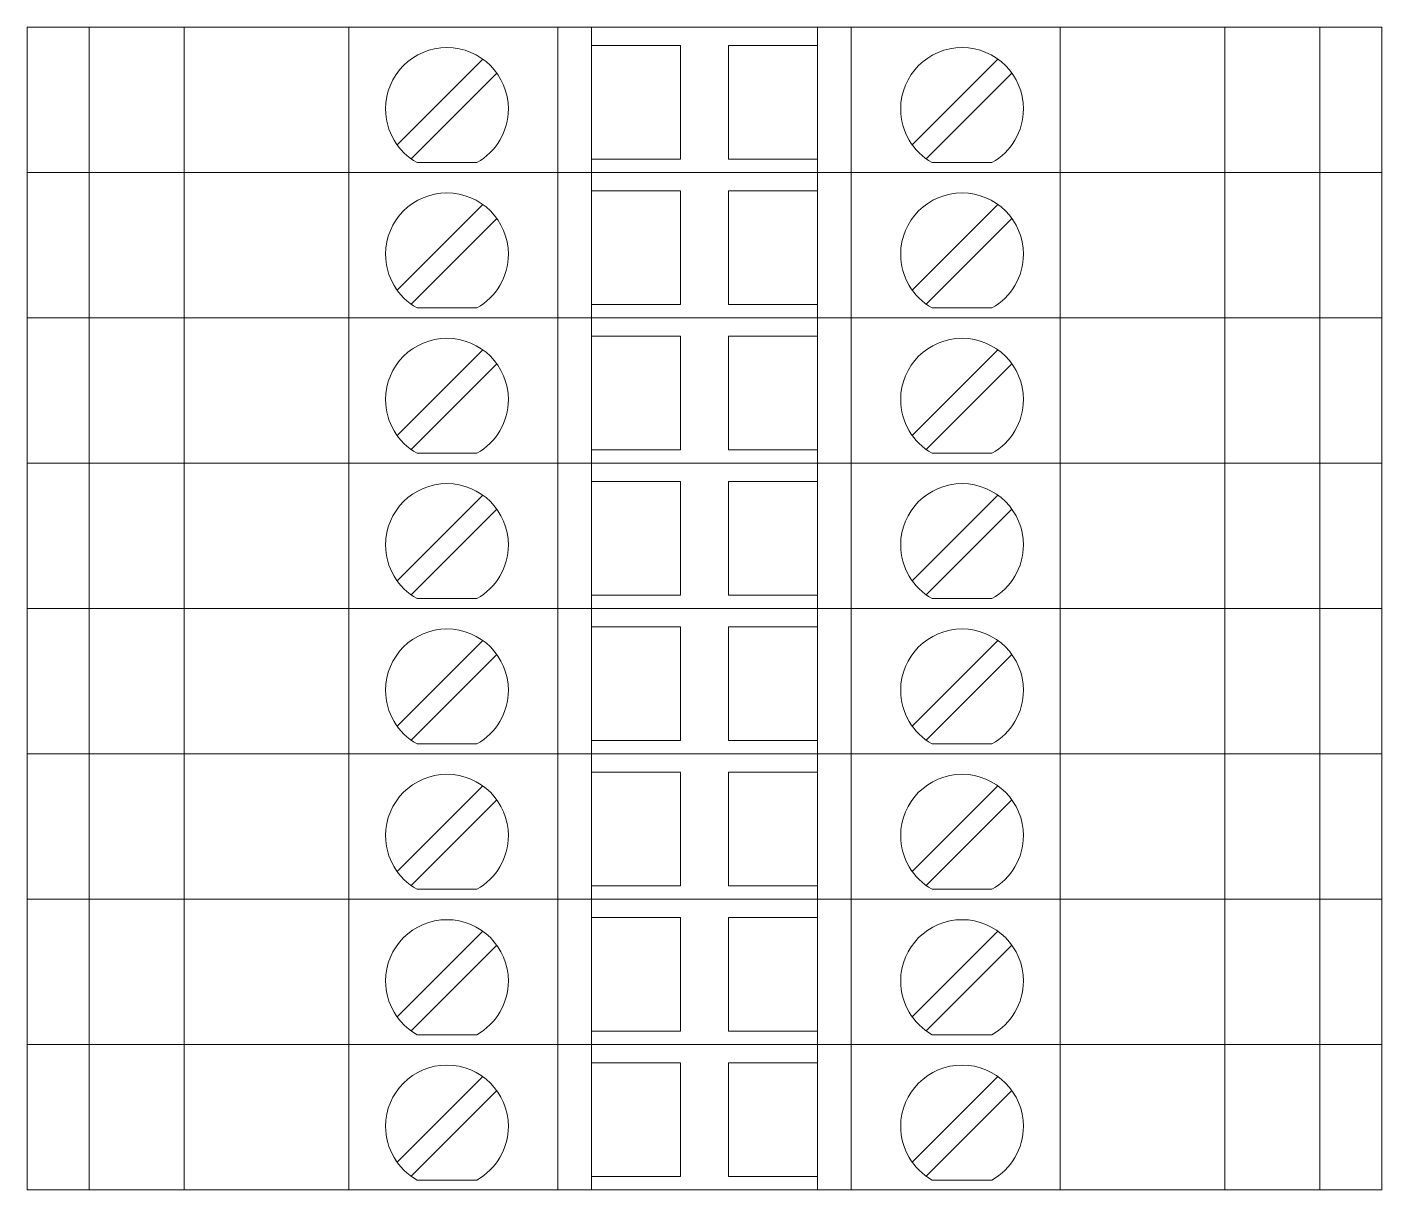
# Model space of a CAD drawing. Header units: millimetres. Extents: x 1880 to 4113, y 771 to 2990.
# Drawn here: x 2250.59 to 2298.59, y 1368.41 to 1409.61 of the extents above; entities that cross this region are included whole.
import ezdxf

# ---------------------------------------------------------------- set-up
doc = ezdxf.new("R2010")
doc.units = ezdxf.units.MM
doc.layers.add('000-PI-ORMAR', color=2, linetype='Continuous')

msp = doc.modelspace()

# ---------------------------------------------------------------- linework, layer by layer
at = {"layer": '000-PI-ORMAR', "color": 0, "linetype": 'ByBlock', "lineweight": 0}
for p, q in [((2250.59, 1409.613), (2250.59, 1409.613)), ((2250.59, 1409.613), (2251.272, 1409.613)), ((2250.59, 1404.463), (2250.59, 1409.613)), ((2251.59, 1409.613), (2251.272, 1409.613)), ((2251.59, 1409.613), (2251.59, 1409.613)), ((2252.79, 1409.613), (2251.59, 1409.613)), ((2252.79, 1409.613), (2252.79, 1409.613)), ((2254.381, 1409.613), (2252.79, 1409.613)), ((2252.79, 1404.463), (2252.79, 1409.613)), ((2256.524, 1409.613), (2254.381, 1409.613)), ((2254.84, 1409.613), (2254.84, 1409.613)), ((2256.151, 1404.463), (2256.151, 1409.613)), ((2256.907, 1409.613), (2256.524, 1409.613)), ((2259.415, 1409.613), (2256.907, 1409.613)), ((2257.39, 1409.613), (2257.39, 1409.613)), ((2258.29, 1409.613), (2258.29, 1409.613)), ((2261.99, 1409.613), (2259.415, 1409.613)), ((2269.39, 1409.613), (2261.99, 1409.613)), ((2261.99, 1404.463), (2261.99, 1409.613)), ((2270.59, 1409.613), (2269.39, 1409.613)), ((2269.39, 1404.463), (2269.39, 1409.613)), ((2270.59, 1409.613), (2270.59, 1409.613)), ((2278.59, 1409.613), (2270.59, 1409.613)), ((2270.59, 1404.463), (2270.59, 1409.613)), ((2278.59, 1409.613), (2278.59, 1409.613)), ((2279.79, 1409.613), (2278.59, 1409.613)), ((2278.59, 1404.463), (2278.59, 1409.613)), ((2287.19, 1409.613), (2279.79, 1409.613)), ((2279.79, 1404.463), (2279.79, 1409.613)), ((2284.39, 1409.613), (2284.39, 1409.613)), ((2289.764, 1409.613), (2287.19, 1409.613)), ((2287.19, 1404.463), (2287.19, 1409.613)), ((2289.44, 1409.613), (2289.44, 1409.613)), ((2292.272, 1409.613), (2289.764, 1409.613)), ((2292.09, 1409.613), (2292.09, 1409.613)), ((2292.655, 1409.613), (2292.272, 1409.613)), ((2294.798, 1409.613), (2292.655, 1409.613)), ((2293.029, 1404.463), (2293.029, 1409.613)), ((2294.34, 1409.613), (2294.34, 1409.613)), ((2296.39, 1409.613), (2294.798, 1409.613)), ((2296.39, 1409.613), (2296.39, 1409.613)), ((2296.39, 1409.613), (2298.59, 1409.613)), ((2296.39, 1404.463), (2296.39, 1409.613)), ((2298.59, 1409.613), (2298.59, 1409.613)), ((2298.59, 1404.463), (2298.59, 1409.613)), ((2270.59, 1408.963), (2270.59, 1408.963)), ((2270.59, 1408.963), (2273.74, 1408.963)), ((2273.74, 1408.963), (2273.74, 1404.938)), ((2273.74, 1408.963), (2273.74, 1408.963)), ((2275.44, 1408.963), (2278.59, 1408.963)), ((2275.44, 1404.938), (2275.44, 1408.963)), ((2275.44, 1408.963), (2275.44, 1408.963)), ((2278.59, 1408.963), (2278.59, 1408.963)), ((2266.735, 1408.479), (2263.699, 1405.443)), ((2266.735, 1408.479), (2266.735, 1408.479)), ((2284.985, 1408.479), (2281.949, 1405.443)), ((2284.985, 1408.479), (2284.985, 1408.479)), ((2264.194, 1404.948), (2267.23, 1407.984)), ((2267.23, 1407.984), (2267.23, 1407.984)), ((2269.39, 1405.413), (2269.39, 1408.013)), ((2269.39, 1408.013), (2269.39, 1408.013)), ((2279.79, 1408.013), (2279.79, 1408.013)), ((2279.79, 1405.413), (2279.79, 1408.013)), ((2282.444, 1404.948), (2285.48, 1407.984)), ((2285.48, 1407.984), (2285.48, 1407.984)), ((2263.699, 1405.443), (2263.699, 1405.443)), ((2281.949, 1405.443), (2281.949, 1405.443)), ((2269.39, 1405.413), (2269.39, 1405.413)), ((2279.79, 1405.413), (2279.79, 1405.413)), ((2264.194, 1404.948), (2264.194, 1404.948)), ((2264.406, 1404.813), (2264.406, 1404.813)), ((2264.406, 1404.813), (2266.523, 1404.813)), ((2266.523, 1404.813), (2266.523, 1404.813)), ((2270.59, 1404.938), (2270.59, 1404.938)), ((2273.74, 1404.938), (2270.59, 1404.938)), ((2273.74, 1404.938), (2273.74, 1404.938)), ((2278.59, 1404.938), (2275.44, 1404.938)), ((2275.44, 1404.938), (2275.44, 1404.938)), ((2278.59, 1404.938), (2278.59, 1404.938)), ((2282.444, 1404.948), (2282.444, 1404.948)), ((2282.656, 1404.813), (2282.656, 1404.813)), ((2282.656, 1404.813), (2284.773, 1404.813)), ((2284.773, 1404.813), (2284.773, 1404.813)), ((2250.59, 1404.463), (2250.59, 1404.463)), ((2250.59, 1404.463), (2251.272, 1404.463)), ((2250.59, 1404.463), (2250.59, 1404.463)), ((2250.59, 1404.463), (2251.272, 1404.463)), ((2250.59, 1399.313), (2250.59, 1404.463)), ((2251.59, 1404.463), (2251.272, 1404.463)), ((2251.59, 1404.463), (2251.272, 1404.463)), ((2252.79, 1404.463), (2251.59, 1404.463)), ((2251.59, 1404.463), (2251.59, 1404.463)), ((2251.59, 1404.463), (2251.59, 1404.463)), ((2252.79, 1404.463), (2251.59, 1404.463)), ((2252.09, 1404.463), (2252.09, 1404.463)), ((2254.381, 1404.463), (2252.79, 1404.463)), ((2252.79, 1404.463), (2252.79, 1404.463)), ((2252.79, 1404.463), (2252.79, 1404.463)), ((2254.381, 1404.463), (2252.79, 1404.463)), ((2252.79, 1399.313), (2252.79, 1404.463)), ((2256.524, 1404.463), (2254.381, 1404.463)), ((2256.524, 1404.463), (2254.381, 1404.463)), ((2254.84, 1404.463), (2254.84, 1404.463)), ((2254.84, 1404.463), (2254.84, 1404.463)), ((2256.151, 1399.313), (2256.151, 1404.463)), ((2256.524, 1404.463), (2256.907, 1404.463)), ((2256.907, 1404.463), (2256.524, 1404.463)), ((2256.907, 1404.463), (2259.415, 1404.463)), ((2259.415, 1404.463), (2256.907, 1404.463)), ((2257.39, 1404.463), (2257.39, 1404.463)), ((2257.39, 1404.463), (2257.39, 1404.463)), ((2258.29, 1404.463), (2258.29, 1404.463)), ((2258.29, 1404.463), (2258.29, 1404.463)), ((2258.59, 1404.463), (2258.59, 1404.463)), ((2261.99, 1404.463), (2259.415, 1404.463)), ((2261.99, 1404.463), (2259.415, 1404.463)), ((2269.39, 1404.463), (2261.99, 1404.463)), ((2269.39, 1404.463), (2261.99, 1404.463)), ((2261.99, 1399.313), (2261.99, 1404.463)), ((2270.59, 1404.463), (2269.39, 1404.463)), ((2270.59, 1404.463), (2269.39, 1404.463)), ((2269.39, 1399.313), (2269.39, 1404.463)), ((2278.59, 1404.463), (2270.59, 1404.463)), ((2270.59, 1404.463), (2270.59, 1404.463)), ((2270.59, 1404.463), (2270.59, 1404.463)), ((2278.59, 1404.463), (2270.59, 1404.463)), ((2270.59, 1399.313), (2270.59, 1404.463)), ((2279.79, 1404.463), (2278.59, 1404.463)), ((2278.59, 1404.463), (2278.59, 1404.463)), ((2278.59, 1404.463), (2278.59, 1404.463)), ((2279.79, 1404.463), (2278.59, 1404.463)), ((2278.59, 1399.313), (2278.59, 1404.463)), ((2287.19, 1404.463), (2279.79, 1404.463)), ((2287.19, 1404.463), (2279.79, 1404.463)), ((2279.79, 1399.313), (2279.79, 1404.463)), ((2284.39, 1404.463), (2284.39, 1404.463)), ((2284.39, 1404.463), (2284.39, 1404.463)), ((2289.764, 1404.463), (2287.19, 1404.463)), ((2289.764, 1404.463), (2287.19, 1404.463)), ((2287.19, 1399.313), (2287.19, 1404.463)), ((2289.44, 1404.463), (2289.44, 1404.463)), ((2289.44, 1404.463), (2289.44, 1404.463)), ((2289.764, 1404.463), (2292.272, 1404.463)), ((2292.272, 1404.463), (2289.764, 1404.463)), ((2290.59, 1404.463), (2290.59, 1404.463)), ((2292.09, 1404.463), (2292.09, 1404.463)), ((2292.09, 1404.463), (2292.09, 1404.463)), ((2292.272, 1404.463), (2292.655, 1404.463)), ((2292.655, 1404.463), (2292.272, 1404.463)), ((2294.798, 1404.463), (2292.655, 1404.463)), ((2294.798, 1404.463), (2292.655, 1404.463)), ((2293.029, 1399.313), (2293.029, 1404.463)), ((2294.34, 1404.463), (2294.34, 1404.463)), ((2294.34, 1404.463), (2294.34, 1404.463)), ((2296.39, 1404.463), (2294.798, 1404.463)), ((2296.39, 1404.463), (2294.798, 1404.463)), ((2296.39, 1404.463), (2298.59, 1404.463)), ((2296.39, 1404.463), (2296.39, 1404.463)), ((2296.39, 1404.463), (2296.39, 1404.463)), ((2296.39, 1404.463), (2298.59, 1404.463)), ((2296.39, 1399.313), (2296.39, 1404.463)), ((2298.59, 1404.463), (2298.59, 1404.463)), ((2298.59, 1404.463), (2298.59, 1404.463)), ((2298.59, 1399.313), (2298.59, 1404.463)), ((2270.59, 1403.813), (2270.59, 1403.813)), ((2270.59, 1403.813), (2273.74, 1403.813)), ((2273.74, 1403.813), (2273.74, 1399.788)), ((2273.74, 1403.813), (2273.74, 1403.813)), ((2275.44, 1403.813), (2278.59, 1403.813)), ((2275.44, 1399.788), (2275.44, 1403.813)), ((2275.44, 1403.813), (2275.44, 1403.813)), ((2278.59, 1403.813), (2278.59, 1403.813)), ((2266.735, 1403.329), (2263.699, 1400.293)), ((2266.735, 1403.329), (2266.735, 1403.329)), ((2284.985, 1403.329), (2281.949, 1400.293)), ((2284.985, 1403.329), (2284.985, 1403.329)), ((2264.194, 1399.798), (2267.23, 1402.834)), ((2267.23, 1402.834), (2267.23, 1402.834)), ((2269.39, 1400.263), (2269.39, 1402.863)), ((2269.39, 1402.863), (2269.39, 1402.863)), ((2279.79, 1402.863), (2279.79, 1402.863)), ((2279.79, 1400.263), (2279.79, 1402.863)), ((2282.444, 1399.798), (2285.48, 1402.834)), ((2285.48, 1402.834), (2285.48, 1402.834)), ((2263.699, 1400.293), (2263.699, 1400.293)), ((2269.39, 1400.263), (2269.39, 1400.263)), ((2279.79, 1400.263), (2279.79, 1400.263)), ((2281.949, 1400.293), (2281.949, 1400.293)), ((2264.194, 1399.798), (2264.194, 1399.798)), ((2270.59, 1399.788), (2270.59, 1399.788)), ((2273.74, 1399.788), (2270.59, 1399.788)), ((2273.74, 1399.788), (2273.74, 1399.788)), ((2278.59, 1399.788), (2275.44, 1399.788)), ((2275.44, 1399.788), (2275.44, 1399.788)), ((2278.59, 1399.788), (2278.59, 1399.788)), ((2282.444, 1399.798), (2282.444, 1399.798)), ((2250.59, 1399.313), (2250.59, 1399.313)), ((2250.59, 1399.313), (2251.272, 1399.313)), ((2250.59, 1399.313), (2250.59, 1399.313)), ((2250.59, 1399.313), (2251.272, 1399.313)), ((2250.59, 1394.163), (2250.59, 1399.313)), ((2251.59, 1399.313), (2251.272, 1399.313)), ((2251.59, 1399.313), (2251.272, 1399.313)), ((2252.79, 1399.313), (2251.59, 1399.313)), ((2251.59, 1399.313), (2251.59, 1399.313)), ((2251.59, 1399.313), (2251.59, 1399.313)), ((2252.79, 1399.313), (2251.59, 1399.313)), ((2252.09, 1399.313), (2252.09, 1399.313)), ((2254.381, 1399.313), (2252.79, 1399.313)), ((2252.79, 1399.313), (2252.79, 1399.313)), ((2252.79, 1399.313), (2252.79, 1399.313)), ((2254.381, 1399.313), (2252.79, 1399.313)), ((2252.79, 1394.163), (2252.79, 1399.313)), ((2256.524, 1399.313), (2254.381, 1399.313)), ((2256.524, 1399.313), (2254.381, 1399.313)), ((2254.84, 1399.313), (2254.84, 1399.313)), ((2254.84, 1399.313), (2254.84, 1399.313)), ((2256.151, 1394.163), (2256.151, 1399.313)), ((2256.524, 1399.313), (2256.907, 1399.313)), ((2256.907, 1399.313), (2256.524, 1399.313)), ((2256.907, 1399.313), (2259.415, 1399.313)), ((2259.415, 1399.313), (2256.907, 1399.313)), ((2257.39, 1399.313), (2257.39, 1399.313)), ((2257.39, 1399.313), (2257.39, 1399.313)), ((2258.29, 1399.313), (2258.29, 1399.313)), ((2258.29, 1399.313), (2258.29, 1399.313)), ((2258.59, 1399.313), (2258.59, 1399.313)), ((2261.99, 1399.313), (2259.415, 1399.313)), ((2261.99, 1399.313), (2259.415, 1399.313)), ((2269.39, 1399.313), (2261.99, 1399.313)), ((2269.39, 1399.313), (2261.99, 1399.313)), ((2261.99, 1394.163), (2261.99, 1399.313)), ((2264.406, 1399.663), (2264.406, 1399.663)), ((2264.406, 1399.663), (2266.523, 1399.663)), ((2266.523, 1399.663), (2266.523, 1399.663)), ((2270.59, 1399.313), (2269.39, 1399.313)), ((2270.59, 1399.313), (2269.39, 1399.313)), ((2269.39, 1394.163), (2269.39, 1399.313)), ((2278.59, 1399.313), (2270.59, 1399.313)), ((2270.59, 1399.313), (2270.59, 1399.313)), ((2270.59, 1399.313), (2270.59, 1399.313)), ((2278.59, 1399.313), (2270.59, 1399.313)), ((2270.59, 1394.163), (2270.59, 1399.313)), ((2279.79, 1399.313), (2278.59, 1399.313)), ((2278.59, 1399.313), (2278.59, 1399.313)), ((2278.59, 1399.313), (2278.59, 1399.313)), ((2279.79, 1399.313), (2278.59, 1399.313)), ((2278.59, 1394.163), (2278.59, 1399.313)), ((2287.19, 1399.313), (2279.79, 1399.313)), ((2287.19, 1399.313), (2279.79, 1399.313)), ((2279.79, 1394.163), (2279.79, 1399.313)), ((2282.656, 1399.663), (2282.656, 1399.663)), ((2282.656, 1399.663), (2284.773, 1399.663)), ((2284.39, 1399.313), (2284.39, 1399.313)), ((2284.39, 1399.313), (2284.39, 1399.313)), ((2284.773, 1399.663), (2284.773, 1399.663)), ((2289.764, 1399.313), (2287.19, 1399.313)), ((2289.764, 1399.313), (2287.19, 1399.313)), ((2287.19, 1394.163), (2287.19, 1399.313)), ((2289.44, 1399.313), (2289.44, 1399.313)), ((2289.44, 1399.313), (2289.44, 1399.313)), ((2289.764, 1399.313), (2292.272, 1399.313)), ((2292.272, 1399.313), (2289.764, 1399.313)), ((2290.59, 1399.313), (2290.59, 1399.313)), ((2292.09, 1399.313), (2292.09, 1399.313)), ((2292.09, 1399.313), (2292.09, 1399.313)), ((2292.272, 1399.313), (2292.655, 1399.313)), ((2292.655, 1399.313), (2292.272, 1399.313)), ((2294.798, 1399.313), (2292.655, 1399.313)), ((2294.798, 1399.313), (2292.655, 1399.313)), ((2293.029, 1394.163), (2293.029, 1399.313)), ((2294.34, 1399.313), (2294.34, 1399.313)), ((2294.34, 1399.313), (2294.34, 1399.313)), ((2296.39, 1399.313), (2294.798, 1399.313)), ((2296.39, 1399.313), (2294.798, 1399.313)), ((2296.39, 1399.313), (2298.59, 1399.313)), ((2296.39, 1399.313), (2296.39, 1399.313)), ((2296.39, 1399.313), (2296.39, 1399.313)), ((2296.39, 1399.313), (2298.59, 1399.313)), ((2296.39, 1394.163), (2296.39, 1399.313)), ((2298.59, 1399.313), (2298.59, 1399.313)), ((2298.59, 1399.313), (2298.59, 1399.313)), ((2298.59, 1394.163), (2298.59, 1399.313)), ((2270.59, 1398.663), (2270.59, 1398.663)), ((2270.59, 1398.663), (2273.74, 1398.663)), ((2273.74, 1398.663), (2273.74, 1394.638)), ((2273.74, 1398.663), (2273.74, 1398.663)), ((2275.44, 1398.663), (2278.59, 1398.663)), ((2275.44, 1394.638), (2275.44, 1398.663)), ((2275.44, 1398.663), (2275.44, 1398.663)), ((2278.59, 1398.663), (2278.59, 1398.663)), ((2266.735, 1398.179), (2263.699, 1395.143)), ((2266.735, 1398.179), (2266.735, 1398.179)), ((2284.985, 1398.179), (2281.949, 1395.143)), ((2284.985, 1398.179), (2284.985, 1398.179)), ((2264.194, 1394.648), (2267.23, 1397.684)), ((2267.23, 1397.684), (2267.23, 1397.684)), ((2269.39, 1395.113), (2269.39, 1397.713)), ((2269.39, 1397.713), (2269.39, 1397.713)), ((2279.79, 1397.713), (2279.79, 1397.713)), ((2279.79, 1395.113), (2279.79, 1397.713)), ((2282.444, 1394.648), (2285.48, 1397.684)), ((2285.48, 1397.684), (2285.48, 1397.684)), ((2263.699, 1395.143), (2263.699, 1395.143)), ((2269.39, 1395.113), (2269.39, 1395.113)), ((2279.79, 1395.113), (2279.79, 1395.113)), ((2281.949, 1395.143), (2281.949, 1395.143)), ((2264.194, 1394.648), (2264.194, 1394.648)), ((2264.406, 1394.513), (2264.406, 1394.513)), ((2264.406, 1394.513), (2266.523, 1394.513)), ((2266.523, 1394.513), (2266.523, 1394.513)), ((2270.59, 1394.638), (2270.59, 1394.638)), ((2273.74, 1394.638), (2270.59, 1394.638)), ((2273.74, 1394.638), (2273.74, 1394.638)), ((2278.59, 1394.638), (2275.44, 1394.638)), ((2275.44, 1394.638), (2275.44, 1394.638)), ((2278.59, 1394.638), (2278.59, 1394.638)), ((2282.444, 1394.648), (2282.444, 1394.648)), ((2282.656, 1394.513), (2282.656, 1394.513)), ((2282.656, 1394.513), (2284.773, 1394.513)), ((2284.773, 1394.513), (2284.773, 1394.513)), ((2250.59, 1394.163), (2250.59, 1394.163)), ((2250.59, 1394.163), (2251.272, 1394.163)), ((2250.59, 1394.163), (2250.59, 1394.163)), ((2250.59, 1394.163), (2251.272, 1394.163)), ((2250.59, 1389.013), (2250.59, 1394.163)), ((2251.59, 1394.163), (2251.272, 1394.163)), ((2251.59, 1394.163), (2251.272, 1394.163)), ((2252.79, 1394.163), (2251.59, 1394.163)), ((2251.59, 1394.163), (2251.59, 1394.163)), ((2251.59, 1394.163), (2251.59, 1394.163)), ((2252.79, 1394.163), (2251.59, 1394.163)), ((2252.09, 1394.163), (2252.09, 1394.163)), ((2254.381, 1394.163), (2252.79, 1394.163)), ((2252.79, 1394.163), (2252.79, 1394.163)), ((2252.79, 1394.163), (2252.79, 1394.163)), ((2254.381, 1394.163), (2252.79, 1394.163)), ((2252.79, 1389.013), (2252.79, 1394.163)), ((2256.524, 1394.163), (2254.381, 1394.163)), ((2256.524, 1394.163), (2254.381, 1394.163)), ((2254.84, 1394.163), (2254.84, 1394.163)), ((2254.84, 1394.163), (2254.84, 1394.163)), ((2256.151, 1389.013), (2256.151, 1394.163)), ((2256.524, 1394.163), (2256.907, 1394.163)), ((2256.907, 1394.163), (2256.524, 1394.163)), ((2256.907, 1394.163), (2259.415, 1394.163)), ((2259.415, 1394.163), (2256.907, 1394.163)), ((2257.39, 1394.163), (2257.39, 1394.163)), ((2257.39, 1394.163), (2257.39, 1394.163)), ((2258.29, 1394.163), (2258.29, 1394.163)), ((2258.29, 1394.163), (2258.29, 1394.163)), ((2258.59, 1394.163), (2258.59, 1394.163)), ((2261.99, 1394.163), (2259.415, 1394.163)), ((2261.99, 1394.163), (2259.415, 1394.163)), ((2269.39, 1394.163), (2261.99, 1394.163)), ((2269.39, 1394.163), (2261.99, 1394.163)), ((2261.99, 1389.013), (2261.99, 1394.163)), ((2270.59, 1394.163), (2269.39, 1394.163)), ((2270.59, 1394.163), (2269.39, 1394.163)), ((2269.39, 1389.013), (2269.39, 1394.163)), ((2278.59, 1394.163), (2270.59, 1394.163)), ((2270.59, 1394.163), (2270.59, 1394.163)), ((2270.59, 1394.163), (2270.59, 1394.163)), ((2278.59, 1394.163), (2270.59, 1394.163)), ((2270.59, 1389.013), (2270.59, 1394.163)), ((2279.79, 1394.163), (2278.59, 1394.163)), ((2278.59, 1394.163), (2278.59, 1394.163)), ((2278.59, 1394.163), (2278.59, 1394.163)), ((2279.79, 1394.163), (2278.59, 1394.163)), ((2278.59, 1389.013), (2278.59, 1394.163)), ((2287.19, 1394.163), (2279.79, 1394.163)), ((2287.19, 1394.163), (2279.79, 1394.163)), ((2279.79, 1389.013), (2279.79, 1394.163)), ((2284.39, 1394.163), (2284.39, 1394.163)), ((2284.39, 1394.163), (2284.39, 1394.163)), ((2289.764, 1394.163), (2287.19, 1394.163)), ((2289.764, 1394.163), (2287.19, 1394.163)), ((2287.19, 1389.013), (2287.19, 1394.163)), ((2289.44, 1394.163), (2289.44, 1394.163)), ((2289.44, 1394.163), (2289.44, 1394.163)), ((2289.764, 1394.163), (2292.272, 1394.163)), ((2292.272, 1394.163), (2289.764, 1394.163)), ((2290.59, 1394.163), (2290.59, 1394.163)), ((2292.09, 1394.163), (2292.09, 1394.163)), ((2292.09, 1394.163), (2292.09, 1394.163)), ((2292.272, 1394.163), (2292.655, 1394.163)), ((2292.655, 1394.163), (2292.272, 1394.163)), ((2294.798, 1394.163), (2292.655, 1394.163)), ((2294.798, 1394.163), (2292.655, 1394.163)), ((2293.029, 1389.013), (2293.029, 1394.163)), ((2294.34, 1394.163), (2294.34, 1394.163)), ((2294.34, 1394.163), (2294.34, 1394.163)), ((2296.39, 1394.163), (2294.798, 1394.163)), ((2296.39, 1394.163), (2294.798, 1394.163)), ((2296.39, 1394.163), (2298.59, 1394.163)), ((2296.39, 1394.163), (2296.39, 1394.163)), ((2296.39, 1394.163), (2296.39, 1394.163)), ((2296.39, 1394.163), (2298.59, 1394.163)), ((2296.39, 1389.013), (2296.39, 1394.163)), ((2298.59, 1394.163), (2298.59, 1394.163)), ((2298.59, 1394.163), (2298.59, 1394.163)), ((2298.59, 1389.013), (2298.59, 1394.163)), ((2270.59, 1393.513), (2270.59, 1393.513)), ((2270.59, 1393.513), (2273.74, 1393.513)), ((2273.74, 1393.513), (2273.74, 1389.488)), ((2273.74, 1393.513), (2273.74, 1393.513)), ((2275.44, 1393.513), (2278.59, 1393.513)), ((2275.44, 1389.488), (2275.44, 1393.513)), ((2275.44, 1393.513), (2275.44, 1393.513)), ((2278.59, 1393.513), (2278.59, 1393.513)), ((2266.735, 1393.029), (2263.699, 1389.993)), ((2266.735, 1393.029), (2266.735, 1393.029)), ((2284.985, 1393.029), (2281.949, 1389.993)), ((2284.985, 1393.029), (2284.985, 1393.029)), ((2264.194, 1389.498), (2267.23, 1392.534)), ((2267.23, 1392.534), (2267.23, 1392.534)), ((2269.39, 1389.963), (2269.39, 1392.563)), ((2269.39, 1392.563), (2269.39, 1392.563)), ((2279.79, 1392.563), (2279.79, 1392.563)), ((2279.79, 1389.963), (2279.79, 1392.563)), ((2282.444, 1389.498), (2285.48, 1392.534)), ((2285.48, 1392.534), (2285.48, 1392.534)), ((2263.699, 1389.993), (2263.699, 1389.993)), ((2269.39, 1389.963), (2269.39, 1389.963)), ((2279.79, 1389.963), (2279.79, 1389.963)), ((2281.949, 1389.993), (2281.949, 1389.993)), ((2264.194, 1389.498), (2264.194, 1389.498)), ((2264.406, 1389.363), (2264.406, 1389.363)), ((2264.406, 1389.363), (2266.523, 1389.363)), ((2266.523, 1389.363), (2266.523, 1389.363)), ((2270.59, 1389.488), (2270.59, 1389.488)), ((2273.74, 1389.488), (2270.59, 1389.488)), ((2273.74, 1389.488), (2273.74, 1389.488)), ((2278.59, 1389.488), (2275.44, 1389.488)), ((2275.44, 1389.488), (2275.44, 1389.488)), ((2278.59, 1389.488), (2278.59, 1389.488)), ((2282.444, 1389.498), (2282.444, 1389.498)), ((2282.656, 1389.363), (2282.656, 1389.363)), ((2282.656, 1389.363), (2284.773, 1389.363)), ((2284.773, 1389.363), (2284.773, 1389.363)), ((2250.59, 1389.013), (2250.59, 1389.013)), ((2250.59, 1389.013), (2251.272, 1389.013)), ((2250.59, 1389.013), (2250.59, 1389.013)), ((2250.59, 1389.013), (2251.272, 1389.013)), ((2250.59, 1383.863), (2250.59, 1389.013)), ((2251.59, 1389.013), (2251.272, 1389.013)), ((2251.59, 1389.013), (2251.272, 1389.013)), ((2252.79, 1389.013), (2251.59, 1389.013)), ((2251.59, 1389.013), (2251.59, 1389.013)), ((2251.59, 1389.013), (2251.59, 1389.013)), ((2252.79, 1389.013), (2251.59, 1389.013)), ((2252.09, 1389.013), (2252.09, 1389.013)), ((2254.381, 1389.013), (2252.79, 1389.013)), ((2252.79, 1389.013), (2252.79, 1389.013)), ((2252.79, 1389.013), (2252.79, 1389.013)), ((2254.381, 1389.013), (2252.79, 1389.013)), ((2252.79, 1383.863), (2252.79, 1389.013)), ((2256.524, 1389.013), (2254.381, 1389.013)), ((2256.524, 1389.013), (2254.381, 1389.013)), ((2254.84, 1389.013), (2254.84, 1389.013)), ((2254.84, 1389.013), (2254.84, 1389.013)), ((2256.151, 1383.863), (2256.151, 1389.013)), ((2256.524, 1389.013), (2256.907, 1389.013)), ((2256.907, 1389.013), (2256.524, 1389.013)), ((2256.907, 1389.013), (2259.415, 1389.013)), ((2259.415, 1389.013), (2256.907, 1389.013)), ((2257.39, 1389.013), (2257.39, 1389.013)), ((2257.39, 1389.013), (2257.39, 1389.013)), ((2258.29, 1389.013), (2258.29, 1389.013)), ((2258.29, 1389.013), (2258.29, 1389.013)), ((2258.59, 1389.013), (2258.59, 1389.013)), ((2261.99, 1389.013), (2259.415, 1389.013)), ((2261.99, 1389.013), (2259.415, 1389.013)), ((2269.39, 1389.013), (2261.99, 1389.013)), ((2269.39, 1389.013), (2261.99, 1389.013)), ((2261.99, 1383.863), (2261.99, 1389.013)), ((2270.59, 1389.013), (2269.39, 1389.013)), ((2270.59, 1389.013), (2269.39, 1389.013)), ((2269.39, 1383.863), (2269.39, 1389.013)), ((2278.59, 1389.013), (2270.59, 1389.013)), ((2270.59, 1389.013), (2270.59, 1389.013)), ((2270.59, 1389.013), (2270.59, 1389.013)), ((2278.59, 1389.013), (2270.59, 1389.013)), ((2270.59, 1383.863), (2270.59, 1389.013)), ((2279.79, 1389.013), (2278.59, 1389.013)), ((2278.59, 1389.013), (2278.59, 1389.013)), ((2278.59, 1389.013), (2278.59, 1389.013)), ((2279.79, 1389.013), (2278.59, 1389.013)), ((2278.59, 1383.863), (2278.59, 1389.013)), ((2287.19, 1389.013), (2279.79, 1389.013)), ((2287.19, 1389.013), (2279.79, 1389.013)), ((2279.79, 1383.863), (2279.79, 1389.013)), ((2284.39, 1389.013), (2284.39, 1389.013)), ((2284.39, 1389.013), (2284.39, 1389.013)), ((2289.764, 1389.013), (2287.19, 1389.013)), ((2289.764, 1389.013), (2287.19, 1389.013)), ((2287.19, 1383.863), (2287.19, 1389.013)), ((2289.44, 1389.013), (2289.44, 1389.013)), ((2289.44, 1389.013), (2289.44, 1389.013)), ((2289.764, 1389.013), (2292.272, 1389.013)), ((2292.272, 1389.013), (2289.764, 1389.013)), ((2290.59, 1389.013), (2290.59, 1389.013)), ((2292.09, 1389.013), (2292.09, 1389.013)), ((2292.09, 1389.013), (2292.09, 1389.013)), ((2292.272, 1389.013), (2292.655, 1389.013)), ((2292.655, 1389.013), (2292.272, 1389.013)), ((2294.798, 1389.013), (2292.655, 1389.013)), ((2294.798, 1389.013), (2292.655, 1389.013)), ((2293.029, 1383.863), (2293.029, 1389.013)), ((2294.34, 1389.013), (2294.34, 1389.013)), ((2294.34, 1389.013), (2294.34, 1389.013)), ((2296.39, 1389.013), (2294.798, 1389.013)), ((2296.39, 1389.013), (2294.798, 1389.013)), ((2296.39, 1389.013), (2298.59, 1389.013)), ((2296.39, 1389.013), (2296.39, 1389.013)), ((2296.39, 1389.013), (2296.39, 1389.013)), ((2296.39, 1389.013), (2298.59, 1389.013)), ((2296.39, 1383.863), (2296.39, 1389.013)), ((2298.59, 1389.013), (2298.59, 1389.013)), ((2298.59, 1389.013), (2298.59, 1389.013)), ((2298.59, 1383.863), (2298.59, 1389.013)), ((2270.59, 1388.363), (2270.59, 1388.363)), ((2270.59, 1388.363), (2273.74, 1388.363)), ((2273.74, 1388.363), (2273.74, 1384.338)), ((2273.74, 1388.363), (2273.74, 1388.363)), ((2275.44, 1388.363), (2278.59, 1388.363)), ((2275.44, 1384.338), (2275.44, 1388.363)), ((2275.44, 1388.363), (2275.44, 1388.363)), ((2278.59, 1388.363), (2278.59, 1388.363)), ((2266.735, 1387.879), (2263.699, 1384.843)), ((2266.735, 1387.879), (2266.735, 1387.879)), ((2284.985, 1387.879), (2281.949, 1384.843)), ((2284.985, 1387.879), (2284.985, 1387.879)), ((2264.194, 1384.348), (2267.23, 1387.384)), ((2267.23, 1387.384), (2267.23, 1387.384)), ((2269.39, 1384.813), (2269.39, 1387.413)), ((2269.39, 1387.413), (2269.39, 1387.413)), ((2279.79, 1387.413), (2279.79, 1387.413)), ((2279.79, 1384.813), (2279.79, 1387.413)), ((2282.444, 1384.348), (2285.48, 1387.384)), ((2285.48, 1387.384), (2285.48, 1387.384)), ((2263.699, 1384.843), (2263.699, 1384.843)), ((2269.39, 1384.813), (2269.39, 1384.813)), ((2279.79, 1384.813), (2279.79, 1384.813)), ((2281.949, 1384.843), (2281.949, 1384.843)), ((2264.194, 1384.348), (2264.194, 1384.348)), ((2270.59, 1384.338), (2270.59, 1384.338)), ((2273.74, 1384.338), (2270.59, 1384.338)), ((2273.74, 1384.338), (2273.74, 1384.338)), ((2278.59, 1384.338), (2275.44, 1384.338)), ((2275.44, 1384.338), (2275.44, 1384.338)), ((2278.59, 1384.338), (2278.59, 1384.338)), ((2282.444, 1384.348), (2282.444, 1384.348)), ((2250.59, 1383.863), (2250.59, 1383.863)), ((2250.59, 1383.863), (2251.272, 1383.863)), ((2250.59, 1383.863), (2250.59, 1383.863)), ((2250.59, 1383.863), (2251.272, 1383.863)), ((2250.59, 1378.713), (2250.59, 1383.863)), ((2251.59, 1383.863), (2251.272, 1383.863)), ((2251.59, 1383.863), (2251.272, 1383.863)), ((2252.79, 1383.863), (2251.59, 1383.863)), ((2251.59, 1383.863), (2251.59, 1383.863)), ((2251.59, 1383.863), (2251.59, 1383.863)), ((2252.79, 1383.863), (2251.59, 1383.863)), ((2252.09, 1383.863), (2252.09, 1383.863)), ((2254.381, 1383.863), (2252.79, 1383.863)), ((2252.79, 1383.863), (2252.79, 1383.863)), ((2252.79, 1383.863), (2252.79, 1383.863)), ((2254.381, 1383.863), (2252.79, 1383.863)), ((2252.79, 1378.713), (2252.79, 1383.863)), ((2256.524, 1383.863), (2254.381, 1383.863)), ((2256.524, 1383.863), (2254.381, 1383.863)), ((2254.84, 1383.863), (2254.84, 1383.863)), ((2254.84, 1383.863), (2254.84, 1383.863)), ((2256.151, 1378.713), (2256.151, 1383.863)), ((2256.524, 1383.863), (2256.907, 1383.863)), ((2256.907, 1383.863), (2256.524, 1383.863)), ((2256.907, 1383.863), (2259.415, 1383.863)), ((2259.415, 1383.863), (2256.907, 1383.863)), ((2257.39, 1383.863), (2257.39, 1383.863)), ((2257.39, 1383.863), (2257.39, 1383.863)), ((2258.29, 1383.863), (2258.29, 1383.863)), ((2258.29, 1383.863), (2258.29, 1383.863)), ((2258.59, 1383.863), (2258.59, 1383.863)), ((2261.99, 1383.863), (2259.415, 1383.863)), ((2261.99, 1383.863), (2259.415, 1383.863)), ((2269.39, 1383.863), (2261.99, 1383.863)), ((2269.39, 1383.863), (2261.99, 1383.863)), ((2261.99, 1378.713), (2261.99, 1383.863)), ((2264.406, 1384.213), (2264.406, 1384.213)), ((2264.406, 1384.213), (2266.523, 1384.213)), ((2266.523, 1384.213), (2266.523, 1384.213)), ((2270.59, 1383.863), (2269.39, 1383.863)), ((2270.59, 1383.863), (2269.39, 1383.863)), ((2269.39, 1378.713), (2269.39, 1383.863)), ((2278.59, 1383.863), (2270.59, 1383.863)), ((2270.59, 1383.863), (2270.59, 1383.863)), ((2270.59, 1383.863), (2270.59, 1383.863)), ((2278.59, 1383.863), (2270.59, 1383.863)), ((2270.59, 1378.713), (2270.59, 1383.863)), ((2279.79, 1383.863), (2278.59, 1383.863)), ((2278.59, 1383.863), (2278.59, 1383.863)), ((2278.59, 1383.863), (2278.59, 1383.863)), ((2279.79, 1383.863), (2278.59, 1383.863)), ((2278.59, 1378.713), (2278.59, 1383.863)), ((2287.19, 1383.863), (2279.79, 1383.863)), ((2287.19, 1383.863), (2279.79, 1383.863)), ((2279.79, 1378.713), (2279.79, 1383.863)), ((2282.656, 1384.213), (2282.656, 1384.213)), ((2282.656, 1384.213), (2284.773, 1384.213)), ((2284.39, 1383.863), (2284.39, 1383.863)), ((2284.39, 1383.863), (2284.39, 1383.863)), ((2284.773, 1384.213), (2284.773, 1384.213)), ((2289.764, 1383.863), (2287.19, 1383.863)), ((2289.764, 1383.863), (2287.19, 1383.863)), ((2287.19, 1378.713), (2287.19, 1383.863)), ((2289.44, 1383.863), (2289.44, 1383.863)), ((2289.44, 1383.863), (2289.44, 1383.863)), ((2289.764, 1383.863), (2292.272, 1383.863)), ((2292.272, 1383.863), (2289.764, 1383.863)), ((2290.59, 1383.863), (2290.59, 1383.863)), ((2292.09, 1383.863), (2292.09, 1383.863)), ((2292.09, 1383.863), (2292.09, 1383.863)), ((2292.272, 1383.863), (2292.655, 1383.863)), ((2292.655, 1383.863), (2292.272, 1383.863)), ((2294.798, 1383.863), (2292.655, 1383.863)), ((2294.798, 1383.863), (2292.655, 1383.863)), ((2293.029, 1378.713), (2293.029, 1383.863)), ((2294.34, 1383.863), (2294.34, 1383.863)), ((2294.34, 1383.863), (2294.34, 1383.863)), ((2296.39, 1383.863), (2294.798, 1383.863)), ((2296.39, 1383.863), (2294.798, 1383.863)), ((2296.39, 1383.863), (2298.59, 1383.863)), ((2296.39, 1383.863), (2296.39, 1383.863)), ((2296.39, 1383.863), (2296.39, 1383.863)), ((2296.39, 1383.863), (2298.59, 1383.863)), ((2296.39, 1378.713), (2296.39, 1383.863)), ((2298.59, 1383.863), (2298.59, 1383.863)), ((2298.59, 1383.863), (2298.59, 1383.863)), ((2298.59, 1378.713), (2298.59, 1383.863)), ((2270.59, 1383.213), (2270.59, 1383.213)), ((2270.59, 1383.213), (2273.74, 1383.213)), ((2273.74, 1383.213), (2273.74, 1379.188)), ((2273.74, 1383.213), (2273.74, 1383.213)), ((2275.44, 1383.213), (2278.59, 1383.213)), ((2275.44, 1379.188), (2275.44, 1383.213)), ((2275.44, 1383.213), (2275.44, 1383.213)), ((2278.59, 1383.213), (2278.59, 1383.213)), ((2266.735, 1382.729), (2263.699, 1379.693)), ((2266.735, 1382.729), (2266.735, 1382.729)), ((2284.985, 1382.729), (2281.949, 1379.693)), ((2284.985, 1382.729), (2284.985, 1382.729)), ((2264.194, 1379.198), (2267.23, 1382.234)), ((2267.23, 1382.234), (2267.23, 1382.234)), ((2269.39, 1379.663), (2269.39, 1382.263)), ((2269.39, 1382.263), (2269.39, 1382.263)), ((2279.79, 1382.263), (2279.79, 1382.263)), ((2279.79, 1379.663), (2279.79, 1382.263)), ((2282.444, 1379.198), (2285.48, 1382.234)), ((2285.48, 1382.234), (2285.48, 1382.234)), ((2263.699, 1379.693), (2263.699, 1379.693)), ((2269.39, 1379.663), (2269.39, 1379.663)), ((2279.79, 1379.663), (2279.79, 1379.663)), ((2281.949, 1379.693), (2281.949, 1379.693)), ((2264.194, 1379.198), (2264.194, 1379.198)), ((2264.406, 1379.063), (2264.406, 1379.063)), ((2264.406, 1379.063), (2266.523, 1379.063)), ((2266.523, 1379.063), (2266.523, 1379.063)), ((2270.59, 1379.188), (2270.59, 1379.188)), ((2273.74, 1379.188), (2270.59, 1379.188)), ((2273.74, 1379.188), (2273.74, 1379.188)), ((2278.59, 1379.188), (2275.44, 1379.188)), ((2275.44, 1379.188), (2275.44, 1379.188)), ((2278.59, 1379.188), (2278.59, 1379.188)), ((2282.444, 1379.198), (2282.444, 1379.198)), ((2282.656, 1379.063), (2282.656, 1379.063)), ((2282.656, 1379.063), (2284.773, 1379.063)), ((2284.773, 1379.063), (2284.773, 1379.063)), ((2250.59, 1378.713), (2250.59, 1378.713)), ((2250.59, 1378.713), (2251.272, 1378.713)), ((2250.59, 1378.713), (2250.59, 1378.713)), ((2250.59, 1378.713), (2251.272, 1378.713)), ((2250.59, 1373.563), (2250.59, 1378.713)), ((2251.59, 1378.713), (2251.272, 1378.713)), ((2251.59, 1378.713), (2251.272, 1378.713)), ((2252.79, 1378.713), (2251.59, 1378.713)), ((2251.59, 1378.713), (2251.59, 1378.713)), ((2251.59, 1378.713), (2251.59, 1378.713)), ((2252.79, 1378.713), (2251.59, 1378.713)), ((2252.09, 1378.713), (2252.09, 1378.713)), ((2254.381, 1378.713), (2252.79, 1378.713)), ((2252.79, 1378.713), (2252.79, 1378.713)), ((2252.79, 1378.713), (2252.79, 1378.713)), ((2254.381, 1378.713), (2252.79, 1378.713)), ((2252.79, 1373.563), (2252.79, 1378.713)), ((2256.524, 1378.713), (2254.381, 1378.713)), ((2256.524, 1378.713), (2254.381, 1378.713)), ((2254.84, 1378.713), (2254.84, 1378.713)), ((2254.84, 1378.713), (2254.84, 1378.713)), ((2256.151, 1373.563), (2256.151, 1378.713)), ((2256.524, 1378.713), (2256.907, 1378.713)), ((2256.907, 1378.713), (2256.524, 1378.713)), ((2256.907, 1378.713), (2259.415, 1378.713)), ((2259.415, 1378.713), (2256.907, 1378.713)), ((2257.39, 1378.713), (2257.39, 1378.713)), ((2257.39, 1378.713), (2257.39, 1378.713)), ((2258.29, 1378.713), (2258.29, 1378.713)), ((2258.29, 1378.713), (2258.29, 1378.713)), ((2258.59, 1378.713), (2258.59, 1378.713)), ((2261.99, 1378.713), (2259.415, 1378.713)), ((2261.99, 1378.713), (2259.415, 1378.713)), ((2269.39, 1378.713), (2261.99, 1378.713)), ((2269.39, 1378.713), (2261.99, 1378.713)), ((2261.99, 1373.563), (2261.99, 1378.713)), ((2270.59, 1378.713), (2269.39, 1378.713)), ((2270.59, 1378.713), (2269.39, 1378.713)), ((2269.39, 1373.563), (2269.39, 1378.713)), ((2278.59, 1378.713), (2270.59, 1378.713)), ((2270.59, 1378.713), (2270.59, 1378.713)), ((2270.59, 1378.713), (2270.59, 1378.713)), ((2278.59, 1378.713), (2270.59, 1378.713)), ((2270.59, 1373.563), (2270.59, 1378.713)), ((2279.79, 1378.713), (2278.59, 1378.713)), ((2278.59, 1378.713), (2278.59, 1378.713)), ((2278.59, 1378.713), (2278.59, 1378.713)), ((2279.79, 1378.713), (2278.59, 1378.713)), ((2278.59, 1373.563), (2278.59, 1378.713)), ((2287.19, 1378.713), (2279.79, 1378.713)), ((2287.19, 1378.713), (2279.79, 1378.713)), ((2279.79, 1373.563), (2279.79, 1378.713)), ((2284.39, 1378.713), (2284.39, 1378.713)), ((2284.39, 1378.713), (2284.39, 1378.713)), ((2289.764, 1378.713), (2287.19, 1378.713)), ((2289.764, 1378.713), (2287.19, 1378.713)), ((2287.19, 1373.563), (2287.19, 1378.713)), ((2289.44, 1378.713), (2289.44, 1378.713)), ((2289.44, 1378.713), (2289.44, 1378.713)), ((2289.764, 1378.713), (2292.272, 1378.713)), ((2292.272, 1378.713), (2289.764, 1378.713)), ((2290.59, 1378.713), (2290.59, 1378.713)), ((2292.09, 1378.713), (2292.09, 1378.713)), ((2292.09, 1378.713), (2292.09, 1378.713)), ((2292.272, 1378.713), (2292.655, 1378.713)), ((2292.655, 1378.713), (2292.272, 1378.713)), ((2294.798, 1378.713), (2292.655, 1378.713)), ((2294.798, 1378.713), (2292.655, 1378.713)), ((2293.029, 1373.563), (2293.029, 1378.713)), ((2294.34, 1378.713), (2294.34, 1378.713)), ((2294.34, 1378.713), (2294.34, 1378.713)), ((2296.39, 1378.713), (2294.798, 1378.713)), ((2296.39, 1378.713), (2294.798, 1378.713)), ((2296.39, 1378.713), (2298.59, 1378.713)), ((2296.39, 1378.713), (2296.39, 1378.713)), ((2296.39, 1378.713), (2296.39, 1378.713)), ((2296.39, 1378.713), (2298.59, 1378.713)), ((2296.39, 1373.563), (2296.39, 1378.713)), ((2298.59, 1378.713), (2298.59, 1378.713)), ((2298.59, 1378.713), (2298.59, 1378.713)), ((2298.59, 1373.563), (2298.59, 1378.713)), ((2270.59, 1378.063), (2270.59, 1378.063)), ((2270.59, 1378.063), (2273.74, 1378.063)), ((2273.74, 1378.063), (2273.74, 1374.038)), ((2273.74, 1378.063), (2273.74, 1378.063)), ((2275.44, 1378.063), (2278.59, 1378.063)), ((2275.44, 1374.038), (2275.44, 1378.063)), ((2275.44, 1378.063), (2275.44, 1378.063)), ((2278.59, 1378.063), (2278.59, 1378.063)), ((2266.735, 1377.579), (2263.699, 1374.543)), ((2266.735, 1377.579), (2266.735, 1377.579)), ((2284.985, 1377.579), (2281.949, 1374.543)), ((2284.985, 1377.579), (2284.985, 1377.579)), ((2264.194, 1374.048), (2267.23, 1377.084)), ((2267.23, 1377.084), (2267.23, 1377.084)), ((2269.39, 1374.513), (2269.39, 1377.113)), ((2269.39, 1377.113), (2269.39, 1377.113)), ((2279.79, 1377.113), (2279.79, 1377.113)), ((2279.79, 1374.513), (2279.79, 1377.113)), ((2282.444, 1374.048), (2285.48, 1377.084)), ((2285.48, 1377.084), (2285.48, 1377.084)), ((2263.699, 1374.543), (2263.699, 1374.543)), ((2269.39, 1374.513), (2269.39, 1374.513)), ((2279.79, 1374.513), (2279.79, 1374.513)), ((2281.949, 1374.543), (2281.949, 1374.543)), ((2264.194, 1374.048), (2264.194, 1374.048)), ((2264.406, 1373.913), (2264.406, 1373.913)), ((2264.406, 1373.913), (2266.523, 1373.913)), ((2266.523, 1373.913), (2266.523, 1373.913)), ((2270.59, 1374.038), (2270.59, 1374.038)), ((2273.74, 1374.038), (2270.59, 1374.038)), ((2273.74, 1374.038), (2273.74, 1374.038)), ((2278.59, 1374.038), (2275.44, 1374.038)), ((2275.44, 1374.038), (2275.44, 1374.038)), ((2278.59, 1374.038), (2278.59, 1374.038)), ((2282.444, 1374.048), (2282.444, 1374.048)), ((2282.656, 1373.913), (2282.656, 1373.913)), ((2282.656, 1373.913), (2284.773, 1373.913)), ((2284.773, 1373.913), (2284.773, 1373.913)), ((2250.59, 1373.563), (2250.59, 1373.563)), ((2250.59, 1373.563), (2251.272, 1373.563)), ((2250.59, 1373.563), (2250.59, 1373.563)), ((2250.59, 1373.563), (2251.272, 1373.563)), ((2250.59, 1368.413), (2250.59, 1373.563)), ((2251.59, 1373.563), (2251.272, 1373.563)), ((2251.59, 1373.563), (2251.272, 1373.563)), ((2252.79, 1373.563), (2251.59, 1373.563)), ((2251.59, 1373.563), (2251.59, 1373.563)), ((2251.59, 1373.563), (2251.59, 1373.563)), ((2252.79, 1373.563), (2251.59, 1373.563)), ((2252.09, 1373.563), (2252.09, 1373.563)), ((2254.381, 1373.563), (2252.79, 1373.563)), ((2252.79, 1373.563), (2252.79, 1373.563)), ((2252.79, 1373.563), (2252.79, 1373.563)), ((2254.381, 1373.563), (2252.79, 1373.563)), ((2252.79, 1368.413), (2252.79, 1373.563)), ((2256.524, 1373.563), (2254.381, 1373.563)), ((2256.524, 1373.563), (2254.381, 1373.563)), ((2254.84, 1373.563), (2254.84, 1373.563)), ((2254.84, 1373.563), (2254.84, 1373.563)), ((2256.151, 1368.413), (2256.151, 1373.563)), ((2256.524, 1373.563), (2256.907, 1373.563)), ((2256.907, 1373.563), (2256.524, 1373.563)), ((2256.907, 1373.563), (2259.415, 1373.563)), ((2259.415, 1373.563), (2256.907, 1373.563)), ((2257.39, 1373.563), (2257.39, 1373.563)), ((2257.39, 1373.563), (2257.39, 1373.563)), ((2258.29, 1373.563), (2258.29, 1373.563)), ((2258.29, 1373.563), (2258.29, 1373.563)), ((2258.59, 1373.563), (2258.59, 1373.563)), ((2261.99, 1373.563), (2259.415, 1373.563)), ((2261.99, 1373.563), (2259.415, 1373.563)), ((2269.39, 1373.563), (2261.99, 1373.563)), ((2269.39, 1373.563), (2261.99, 1373.563)), ((2261.99, 1368.413), (2261.99, 1373.563)), ((2270.59, 1373.563), (2269.39, 1373.563)), ((2270.59, 1373.563), (2269.39, 1373.563)), ((2269.39, 1368.413), (2269.39, 1373.563)), ((2278.59, 1373.563), (2270.59, 1373.563)), ((2270.59, 1373.563), (2270.59, 1373.563)), ((2270.59, 1373.563), (2270.59, 1373.563)), ((2278.59, 1373.563), (2270.59, 1373.563)), ((2270.59, 1368.413), (2270.59, 1373.563)), ((2279.79, 1373.563), (2278.59, 1373.563)), ((2278.59, 1373.563), (2278.59, 1373.563)), ((2278.59, 1373.563), (2278.59, 1373.563)), ((2279.79, 1373.563), (2278.59, 1373.563)), ((2278.59, 1368.413), (2278.59, 1373.563)), ((2287.19, 1373.563), (2279.79, 1373.563)), ((2287.19, 1373.563), (2279.79, 1373.563)), ((2279.79, 1368.413), (2279.79, 1373.563)), ((2284.39, 1373.563), (2284.39, 1373.563)), ((2284.39, 1373.563), (2284.39, 1373.563)), ((2289.764, 1373.563), (2287.19, 1373.563)), ((2289.764, 1373.563), (2287.19, 1373.563)), ((2287.19, 1368.413), (2287.19, 1373.563)), ((2289.44, 1373.563), (2289.44, 1373.563)), ((2289.44, 1373.563), (2289.44, 1373.563)), ((2289.764, 1373.563), (2292.272, 1373.563)), ((2292.272, 1373.563), (2289.764, 1373.563)), ((2290.59, 1373.563), (2290.59, 1373.563)), ((2292.09, 1373.563), (2292.09, 1373.563)), ((2292.09, 1373.563), (2292.09, 1373.563)), ((2292.272, 1373.563), (2292.655, 1373.563)), ((2292.655, 1373.563), (2292.272, 1373.563)), ((2294.798, 1373.563), (2292.655, 1373.563)), ((2294.798, 1373.563), (2292.655, 1373.563)), ((2293.029, 1368.413), (2293.029, 1373.563)), ((2294.34, 1373.563), (2294.34, 1373.563)), ((2294.34, 1373.563), (2294.34, 1373.563)), ((2296.39, 1373.563), (2294.798, 1373.563)), ((2296.39, 1373.563), (2294.798, 1373.563)), ((2296.39, 1373.563), (2298.59, 1373.563)), ((2296.39, 1373.563), (2296.39, 1373.563)), ((2296.39, 1373.563), (2296.39, 1373.563)), ((2296.39, 1373.563), (2298.59, 1373.563)), ((2296.39, 1368.413), (2296.39, 1373.563)), ((2298.59, 1373.563), (2298.59, 1373.563)), ((2298.59, 1373.563), (2298.59, 1373.563)), ((2298.59, 1368.413), (2298.59, 1373.563)), ((2270.59, 1372.913), (2270.59, 1372.913)), ((2270.59, 1372.913), (2273.74, 1372.913)), ((2273.74, 1372.913), (2273.74, 1368.888)), ((2273.74, 1372.913), (2273.74, 1372.913)), ((2275.44, 1372.913), (2278.59, 1372.913)), ((2275.44, 1368.888), (2275.44, 1372.913)), ((2275.44, 1372.913), (2275.44, 1372.913)), ((2278.59, 1372.913), (2278.59, 1372.913)), ((2266.735, 1372.429), (2263.699, 1369.393)), ((2266.735, 1372.429), (2266.735, 1372.429)), ((2284.985, 1372.429), (2281.949, 1369.393)), ((2284.985, 1372.429), (2284.985, 1372.429)), ((2264.194, 1368.898), (2267.23, 1371.934)), ((2267.23, 1371.934), (2267.23, 1371.934)), ((2269.39, 1369.363), (2269.39, 1371.963)), ((2269.39, 1371.963), (2269.39, 1371.963)), ((2279.79, 1371.963), (2279.79, 1371.963)), ((2279.79, 1369.363), (2279.79, 1371.963)), ((2282.444, 1368.898), (2285.48, 1371.934)), ((2285.48, 1371.934), (2285.48, 1371.934)), ((2263.699, 1369.393), (2263.699, 1369.393)), ((2269.39, 1369.363), (2269.39, 1369.363)), ((2279.79, 1369.363), (2279.79, 1369.363)), ((2281.949, 1369.393), (2281.949, 1369.393)), ((2264.194, 1368.898), (2264.194, 1368.898)), ((2264.406, 1368.763), (2264.406, 1368.763)), ((2264.406, 1368.763), (2266.523, 1368.763)), ((2266.523, 1368.763), (2266.523, 1368.763)), ((2270.59, 1368.888), (2270.59, 1368.888)), ((2273.74, 1368.888), (2270.59, 1368.888)), ((2273.74, 1368.888), (2273.74, 1368.888)), ((2278.59, 1368.888), (2275.44, 1368.888)), ((2275.44, 1368.888), (2275.44, 1368.888)), ((2278.59, 1368.888), (2278.59, 1368.888)), ((2282.444, 1368.898), (2282.444, 1368.898)), ((2282.656, 1368.763), (2282.656, 1368.763)), ((2282.656, 1368.763), (2284.773, 1368.763)), ((2284.773, 1368.763), (2284.773, 1368.763)), ((2250.59, 1368.413), (2250.59, 1368.413)), ((2250.59, 1368.413), (2251.272, 1368.413)), ((2251.59, 1368.413), (2251.272, 1368.413)), ((2252.79, 1368.413), (2251.59, 1368.413)), ((2251.59, 1368.413), (2251.59, 1368.413)), ((2252.09, 1368.413), (2252.09, 1368.413)), ((2254.381, 1368.413), (2252.79, 1368.413)), ((2252.79, 1368.413), (2252.79, 1368.413)), ((2256.524, 1368.413), (2254.381, 1368.413)), ((2254.84, 1368.413), (2254.84, 1368.413)), ((2256.524, 1368.413), (2256.907, 1368.413)), ((2256.907, 1368.413), (2259.415, 1368.413)), ((2257.39, 1368.413), (2257.39, 1368.413)), ((2258.29, 1368.413), (2258.29, 1368.413)), ((2258.59, 1368.413), (2258.59, 1368.413)), ((2261.99, 1368.413), (2259.415, 1368.413)), ((2269.39, 1368.413), (2261.99, 1368.413)), ((2270.59, 1368.413), (2269.39, 1368.413)), ((2278.59, 1368.413), (2270.59, 1368.413)), ((2270.59, 1368.413), (2270.59, 1368.413)), ((2279.79, 1368.413), (2278.59, 1368.413)), ((2278.59, 1368.413), (2278.59, 1368.413)), ((2287.19, 1368.413), (2279.79, 1368.413)), ((2284.39, 1368.413), (2284.39, 1368.413)), ((2289.764, 1368.413), (2287.19, 1368.413)), ((2289.44, 1368.413), (2289.44, 1368.413)), ((2289.764, 1368.413), (2292.272, 1368.413)), ((2290.59, 1368.413), (2290.59, 1368.413)), ((2292.09, 1368.413), (2292.09, 1368.413)), ((2292.272, 1368.413), (2292.655, 1368.413)), ((2294.798, 1368.413), (2292.655, 1368.413)), ((2294.34, 1368.413), (2294.34, 1368.413)), ((2296.39, 1368.413), (2294.798, 1368.413)), ((2296.39, 1368.413), (2298.59, 1368.413)), ((2296.39, 1368.413), (2296.39, 1368.413)), ((2298.59, 1368.413), (2298.59, 1368.413))]:
    msp.add_line(p, q, dxfattribs=at)
for centre, start, end in [((2265.465, 1406.713), 360, 180), ((2283.715, 1406.713), 360, 180), ((2265.465, 1406.713), 180, 240.8754), ((2265.465, 1406.713), 299.1246, 360), ((2283.715, 1406.713), 180, 240.8754), ((2283.715, 1406.713), 299.1246, 360), ((2265.465, 1401.563), 360, 180), ((2283.715, 1401.563), 360, 180), ((2265.465, 1401.563), 180, 240.8754), ((2265.465, 1401.563), 299.1246, 360), ((2283.715, 1401.563), 180, 240.8754), ((2283.715, 1401.563), 299.1246, 360), ((2265.465, 1396.413), 360, 180), ((2283.715, 1396.413), 360, 180), ((2265.465, 1396.413), 180, 240.8754), ((2265.465, 1396.413), 299.1246, 360), ((2283.715, 1396.413), 180, 240.8754), ((2283.715, 1396.413), 299.1246, 360), ((2265.465, 1391.263), 360, 180), ((2283.715, 1391.263), 360, 180), ((2265.465, 1391.263), 180, 240.8754), ((2265.465, 1391.263), 299.1246, 360), ((2283.715, 1391.263), 180, 240.8754), ((2283.715, 1391.263), 299.1246, 360), ((2265.465, 1386.113), 360, 180), ((2283.715, 1386.113), 360, 180), ((2265.465, 1386.113), 180, 240.8754), ((2265.465, 1386.113), 299.1246, 360), ((2283.715, 1386.113), 180, 240.8754), ((2283.715, 1386.113), 299.1246, 360), ((2265.465, 1380.963), 360, 180), ((2283.715, 1380.963), 360, 180), ((2265.465, 1380.963), 180, 240.8754), ((2265.465, 1380.963), 299.1246, 360), ((2283.715, 1380.963), 180, 240.8754), ((2283.715, 1380.963), 299.1246, 360), ((2265.465, 1375.813), 360, 180), ((2283.715, 1375.813), 360, 180), ((2265.465, 1375.813), 180, 240.8754), ((2265.465, 1375.813), 299.1246, 360), ((2283.715, 1375.813), 180, 240.8754), ((2283.715, 1375.813), 299.1246, 360), ((2265.465, 1370.663), 360, 180), ((2283.715, 1370.663), 360, 180), ((2265.465, 1370.663), 180, 240.8754), ((2265.465, 1370.663), 299.1246, 360), ((2283.715, 1370.663), 180, 240.8754), ((2283.715, 1370.663), 299.1246, 360)]:
    msp.add_arc(centre, 2.175, start, end, dxfattribs=at)

doc.saveas('drawing.dxf')
